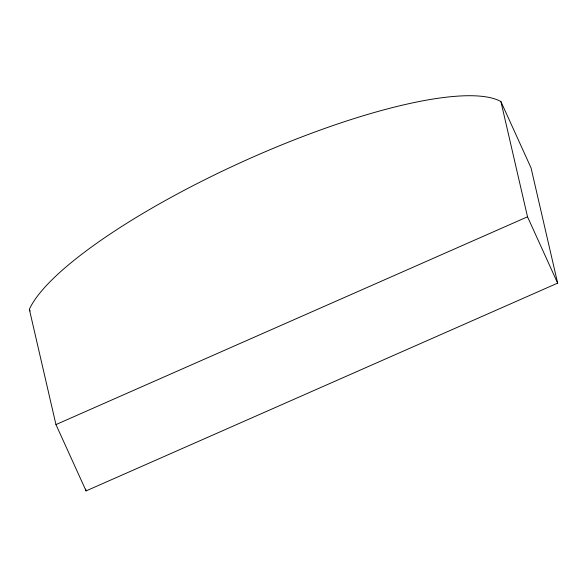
<?xml version="1.0" encoding="UTF-8"?>
<svg xmlns="http://www.w3.org/2000/svg" width="587" height="587" viewBox="0 0 587 587"><rect width="100%" height="100%" fill="white"/><g stroke="black" fill="none" stroke-linecap="round" stroke-linejoin="round"><path stroke-width="0.88" d="M55.956 424.577L527.522 216.808L500.916 101.566A264.216 62.721 -24.4 0 0 253.87 156.67A264.216 62.721 -24.4 0 0 29.35 309.342L55.956 424.577L86.084 490.893L557.65 283.125L531.044 167.882L500.916 101.566M527.522 216.808L557.65 283.125M29.35 309.342L30.106 311M85.665 489.11L86.084 490.893"/></g></svg>
